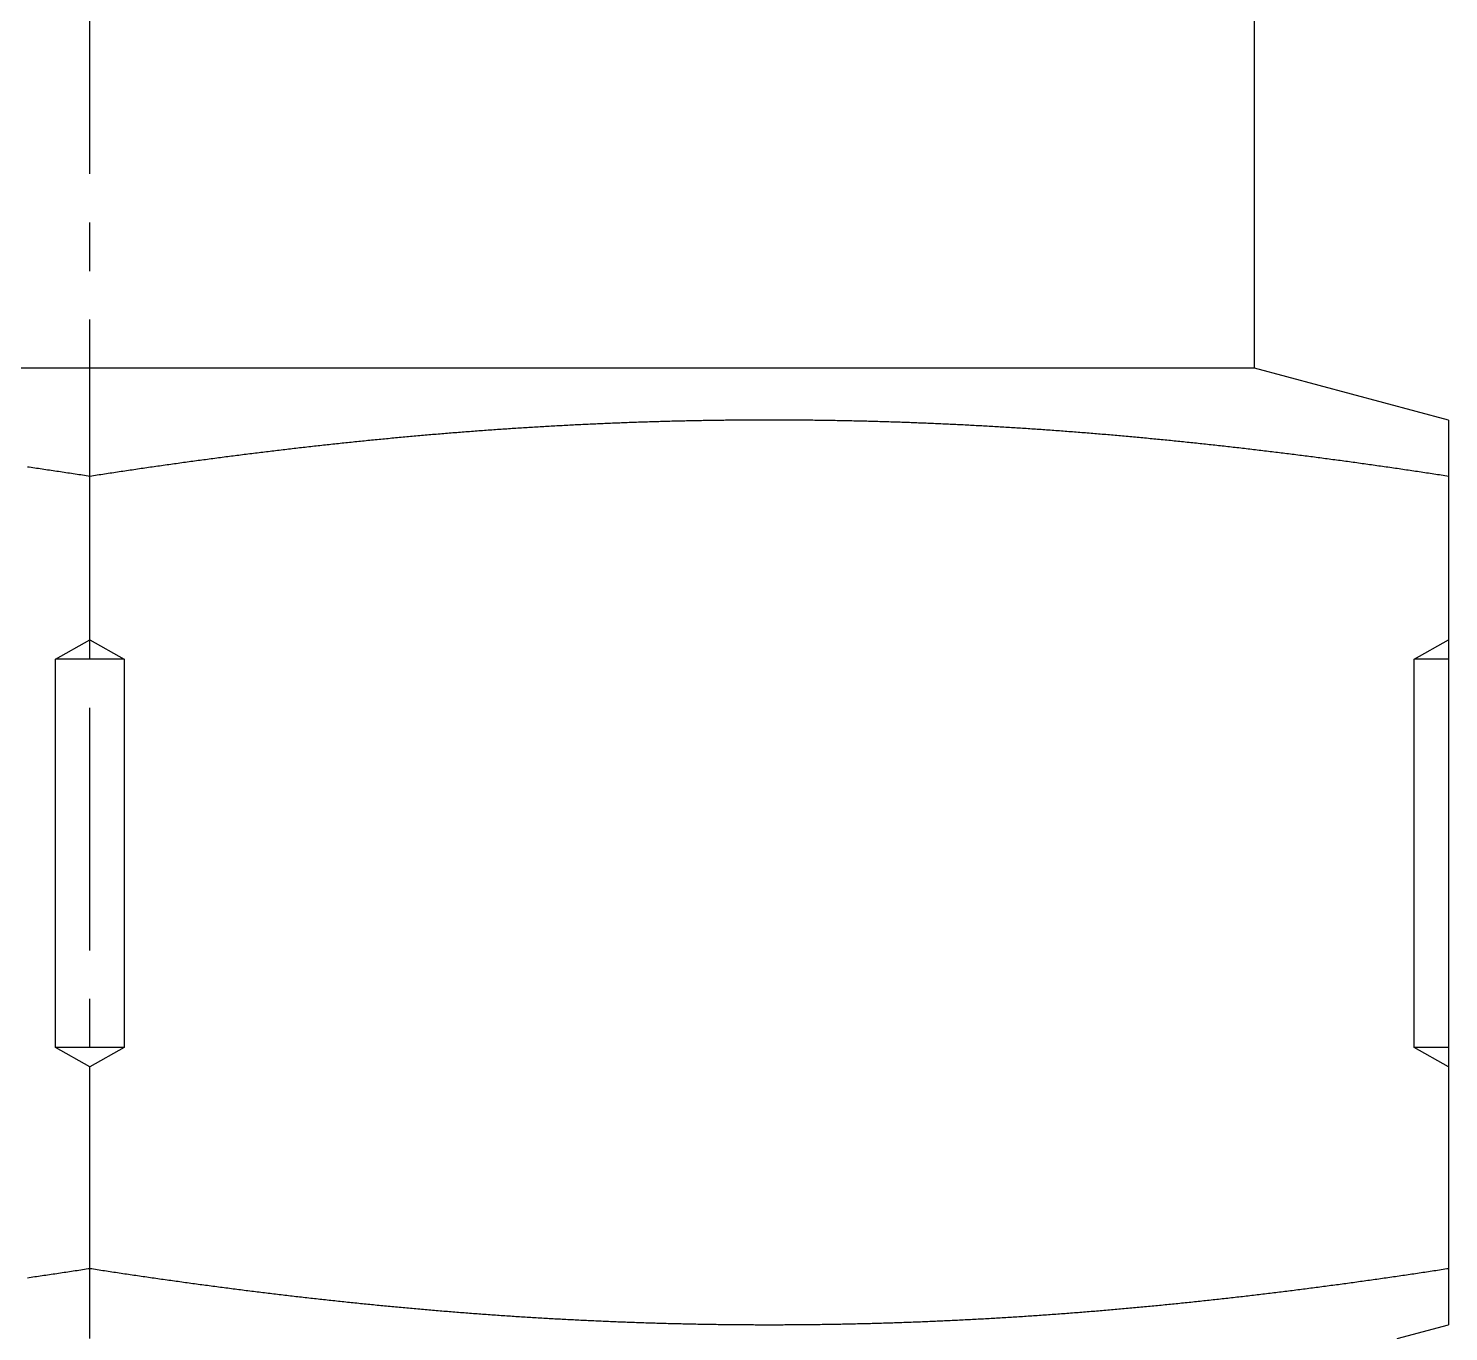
# Model space of a CAD drawing. Extents: x -10 to 100, y -19 to 72.
# Drawn here: x 91.44 to 98.76, y 9.6 to 16.32 of the extents above; entities that cross this region are included whole.
import ezdxf

# ---------------------------------------------------------------- set-up
doc = ezdxf.new("R2010")
doc.units = 0
doc.linetypes.add('CENTER', pattern=[2, 1.25, -0.25, 0.25, -0.25])
doc.layers.get('0').update_dxf_attribs({"linetype": 'CONTINUOUS'})
doc.layers.add('CENTER', color=1, linetype='CENTER')

msp = doc.modelspace()

# ---------------------------------------------------------------- linework, layer by layer
at = {"color": 7, "linetype": 'CONTINUOUS'}
for p, q in [((97.7577, 14.565), (97.7577, 21.565)), ((97.7577, 14.565), (85.7577, 14.565)), ((98.7577, 14.2971), (97.7577, 14.565)), ((98.7577, 14.2971), (98.7577, 9.6362)), ((91.7577, 13.165), (91.7577, 14.0069)), ((91.5812, 13.065), (91.7577, 13.165)), ((91.7577, 13.165), (91.9343, 13.065)), ((98.5812, 13.065), (98.7577, 13.165)), ((91.9343, 13.065), (91.5812, 13.065)), ((91.5812, 11.065), (91.5812, 13.065)), ((91.9343, 13.065), (91.9343, 11.065)), ((98.5812, 11.065), (98.5812, 13.065)), ((98.7577, 13.065), (98.5812, 13.065)), ((91.7577, 10.965), (91.5812, 11.065)), ((91.9343, 11.065), (91.5812, 11.065)), ((91.9343, 11.065), (91.7577, 10.965)), ((98.7577, 10.965), (98.5812, 11.065)), ((98.7577, 11.065), (98.5812, 11.065)), ((91.7577, 9.9264), (91.7577, 10.965)), ((98.4922, 9.565), (98.7577, 9.6362))]:
    msp.add_line(p, q, dxfattribs=at)
at = {"color": 7}
for points in [[(98.7577, 14.0069, 0), (98.7483, 14.0084, 0), (98.7388, 14.0099, 0), (98.7294, 14.0113, 0), (98.7199, 14.0128, 0), (98.7105, 14.0142, 0), (98.701, 14.0157, 0), (98.6916, 14.0171, 0), (98.6821, 14.0185, 0), (98.6726, 14.02, 0), (98.6632, 14.0214, 0), (98.6537, 14.0229, 0), (98.6443, 14.0243, 0), (98.6348, 14.0257, 0), (98.6253, 14.0271, 0), (98.6159, 14.0286, 0), (98.6064, 14.03, 0), (98.597, 14.0314, 0), (98.5875, 14.0328, 0), (98.578, 14.0342, 0), (98.5686, 14.0356, 0), (98.5591, 14.037, 0), (98.5497, 14.0384, 0), (98.5402, 14.0398, 0), (98.5307, 14.0412, 0), (98.5213, 14.0426, 0), (98.5118, 14.044, 0), (98.5023, 14.0453, 0), (98.4929, 14.0467, 0), (98.4834, 14.0481, 0), (98.4739, 14.0495, 0), (98.4645, 14.0508, 0), (98.455, 14.0522, 0), (98.4455, 14.0536, 0), (98.4361, 14.0549, 0), (98.4266, 14.0563, 0), (98.4171, 14.0576, 0), (98.4076, 14.059, 0), (98.3982, 14.0603, 0), (98.3887, 14.0617, 0), (98.3792, 14.063, 0), (98.3698, 14.0644, 0), (98.3603, 14.0657, 0), (98.3508, 14.067, 0), (98.3413, 14.0684, 0), (98.3319, 14.0697, 0), (98.3224, 14.071, 0), (98.3129, 14.0723, 0), (98.3034, 14.0737, 0), (98.294, 14.075, 0), (98.2845, 14.0763, 0), (98.275, 14.0776, 0), (98.2655, 14.0789, 0), (98.2561, 14.0802, 0), (98.2466, 14.0815, 0), (98.2371, 14.0828, 0), (98.2276, 14.0841, 0), (98.2182, 14.0854, 0), (98.2087, 14.0867, 0), (98.1992, 14.0879, 0), (98.1897, 14.0892, 0), (98.1802, 14.0905, 0), (98.1708, 14.0918, 0), (98.1613, 14.093, 0), (98.1518, 14.0943, 0), (98.1423, 14.0956, 0), (98.1328, 14.0968, 0), (98.1233, 14.0981, 0), (98.1139, 14.0993, 0), (98.1044, 14.1006, 0), (98.0949, 14.1018, 0), (98.0854, 14.1031, 0), (98.0759, 14.1043, 0), (98.0664, 14.1055, 0), (98.0569, 14.1068, 0), (98.0475, 14.108, 0), (98.038, 14.1092, 0), (98.0285, 14.1105, 0), (98.019, 14.1117, 0), (98.0095, 14.1129, 0), (98, 14.1141, 0), (97.9905, 14.1153, 0), (97.981, 14.1165, 0), (97.9715, 14.1177, 0), (97.9621, 14.1189, 0), (97.9526, 14.1201, 0), (97.9431, 14.1213, 0), (97.9336, 14.1225, 0), (97.9241, 14.1237, 0), (97.9146, 14.1248, 0), (97.9051, 14.126, 0), (97.8956, 14.1272, 0), (97.8861, 14.1284, 0), (97.8766, 14.1295, 0), (97.8671, 14.1307, 0), (97.8576, 14.1319, 0), (97.8481, 14.133, 0), (97.8386, 14.1342, 0), (97.8291, 14.1353, 0), (97.8196, 14.1365, 0), (97.8101, 14.1376, 0), (97.8006, 14.1387, 0), (97.7912, 14.1399, 0), (97.7817, 14.141, 0), (97.7722, 14.1421, 0), (97.7627, 14.1433, 0), (97.7532, 14.1444, 0), (97.7437, 14.1455, 0), (97.7342, 14.1466, 0), (97.7247, 14.1477, 0), (97.7151, 14.1488, 0), (97.7056, 14.1499, 0), (97.6961, 14.151, 0), (97.6866, 14.1521, 0), (97.6771, 14.1532, 0), (97.6676, 14.1543, 0), (97.6581, 14.1554, 0), (97.6486, 14.1565, 0), (97.6391, 14.1575, 0), (97.6296, 14.1586, 0), (97.6201, 14.1597, 0), (97.6106, 14.1608, 0), (97.6011, 14.1618, 0), (97.5916, 14.1629, 0), (97.5821, 14.1639, 0), (97.5726, 14.165, 0), (97.5631, 14.166, 0), (97.5536, 14.1671, 0), (97.544, 14.1681, 0), (97.5345, 14.1692, 0), (97.525, 14.1702, 0), (97.5155, 14.1712, 0), (97.506, 14.1722, 0), (97.4965, 14.1733, 0), (97.487, 14.1743, 0), (97.4775, 14.1753, 0), (97.468, 14.1763, 0), (97.4584, 14.1773, 0), (97.4489, 14.1783, 0), (97.4394, 14.1793, 0), (97.4299, 14.1803, 0), (97.4204, 14.1813, 0), (97.4109, 14.1823, 0), (97.4014, 14.1833, 0), (97.3918, 14.1843, 0), (97.3823, 14.1852, 0), (97.3728, 14.1862, 0), (97.3633, 14.1872, 0), (97.3538, 14.1881, 0), (97.3443, 14.1891, 0), (97.3347, 14.1901, 0), (97.3252, 14.191, 0), (97.3157, 14.192, 0), (97.3062, 14.1929, 0), (97.2967, 14.1938, 0), (97.2871, 14.1948, 0), (97.2776, 14.1957, 0), (97.2681, 14.1966, 0), (97.2586, 14.1976, 0), (97.2491, 14.1985, 0), (97.2395, 14.1994, 0), (97.23, 14.2003, 0), (97.2205, 14.2012, 0), (97.211, 14.2021, 0), (97.2014, 14.203, 0), (97.1919, 14.2039, 0), (97.1824, 14.2048, 0), (97.1729, 14.2057, 0), (97.1633, 14.2066, 0), (97.1538, 14.2075, 0), (97.1443, 14.2084, 0), (97.1348, 14.2092, 0), (97.1252, 14.2101, 0), (97.1157, 14.211, 0), (97.1062, 14.2118, 0), (97.0967, 14.2127, 0), (97.0871, 14.2135, 0), (97.0776, 14.2144, 0), (97.0681, 14.2152, 0), (97.0585, 14.2161, 0), (97.049, 14.2169, 0), (97.0395, 14.2178, 0), (97.03, 14.2186, 0), (97.0204, 14.2194, 0), (97.0109, 14.2202, 0), (97.0014, 14.221, 0), (96.9918, 14.2219, 0), (96.9823, 14.2227, 0), (96.9728, 14.2235, 0), (96.9632, 14.2243, 0), (96.9537, 14.2251, 0), (96.9442, 14.2259, 0), (96.9346, 14.2266, 0), (96.9251, 14.2274, 0), (96.9156, 14.2282, 0), (96.906, 14.229, 0), (96.8965, 14.2298, 0), (96.887, 14.2305, 0), (96.8774, 14.2313, 0), (96.8679, 14.232, 0), (96.8584, 14.2328, 0), (96.8488, 14.2335, 0), (96.8393, 14.2343, 0), (96.8297, 14.235, 0), (96.8202, 14.2358, 0), (96.8107, 14.2365, 0), (96.8011, 14.2372, 0), (96.7916, 14.238, 0), (96.7821, 14.2387, 0), (96.7725, 14.2394, 0), (96.763, 14.2401, 0), (96.7534, 14.2408, 0), (96.7439, 14.2415, 0), (96.7344, 14.2422, 0), (96.7248, 14.2429, 0), (96.7153, 14.2436, 0), (96.7057, 14.2443, 0), (96.6962, 14.245, 0), (96.6866, 14.2457, 0), (96.6771, 14.2463, 0), (96.6676, 14.247, 0), (96.658, 14.2477, 0), (96.6485, 14.2483, 0), (96.6389, 14.249, 0), (96.6294, 14.2496, 0), (96.6198, 14.2503, 0), (96.6103, 14.2509, 0), (96.6008, 14.2516, 0), (96.5912, 14.2522, 0), (96.5817, 14.2528, 0), (96.5721, 14.2535, 0), (96.5626, 14.2541, 0), (96.553, 14.2547, 0), (96.5435, 14.2553, 0), (96.5339, 14.2559, 0), (96.5244, 14.2565, 0), (96.5148, 14.2571, 0), (96.5053, 14.2577, 0), (96.4957, 14.2583, 0), (96.4862, 14.2589, 0), (96.4766, 14.2595, 0), (96.4671, 14.2601, 0), (96.4576, 14.2606, 0), (96.448, 14.2612, 0), (96.4385, 14.2618, 0), (96.4289, 14.2623, 0), (96.4194, 14.2629, 0), (96.4098, 14.2634, 0), (96.4003, 14.264, 0), (96.3907, 14.2645, 0), (96.3812, 14.2651, 0), (96.3716, 14.2656, 0), (96.362, 14.2661, 0), (96.3525, 14.2667, 0), (96.3429, 14.2672, 0), (96.3334, 14.2677, 0), (96.3238, 14.2682, 0), (96.3143, 14.2687, 0), (96.3047, 14.2692, 0), (96.2952, 14.2697, 0), (96.2856, 14.2702, 0), (96.2761, 14.2707, 0), (96.2665, 14.2712, 0), (96.257, 14.2717, 0), (96.2474, 14.2722, 0), (96.2379, 14.2726, 0), (96.2283, 14.2731, 0), (96.2188, 14.2736, 0), (96.2092, 14.274, 0), (96.1996, 14.2745, 0), (96.1901, 14.2749, 0), (96.1805, 14.2754, 0), (96.171, 14.2758, 0), (96.1614, 14.2763, 0), (96.1519, 14.2767, 0), (96.1423, 14.2771, 0), (96.1327, 14.2776, 0), (96.1232, 14.278, 0), (96.1136, 14.2784, 0), (96.1041, 14.2788, 0), (96.0945, 14.2792, 0), (96.085, 14.2796, 0), (96.0754, 14.28, 0), (96.0658, 14.2804, 0), (96.0563, 14.2808, 0), (96.0467, 14.2812, 0), (96.0372, 14.2816, 0), (96.0276, 14.2819, 0), (96.0181, 14.2823, 0), (96.0085, 14.2827, 0), (95.9989, 14.283, 0), (95.9894, 14.2834, 0), (95.9798, 14.2837, 0), (95.9703, 14.2841, 0), (95.9607, 14.2844, 0), (95.9511, 14.2848, 0), (95.9416, 14.2851, 0), (95.932, 14.2854, 0), (95.9225, 14.2858, 0), (95.9129, 14.2861, 0), (95.9033, 14.2864, 0), (95.8938, 14.2867, 0), (95.8842, 14.287, 0), (95.8747, 14.2873, 0), (95.8651, 14.2876, 0), (95.8555, 14.2879, 0), (95.846, 14.2882, 0), (95.8364, 14.2885, 0), (95.8268, 14.2888, 0), (95.8173, 14.289, 0), (95.8077, 14.2893, 0), (95.7982, 14.2896, 0), (95.7886, 14.2898, 0), (95.779, 14.2901, 0), (95.7695, 14.2904, 0), (95.7599, 14.2906, 0), (95.7503, 14.2909, 0), (95.7408, 14.2911, 0), (95.7312, 14.2913, 0), (95.7217, 14.2916, 0), (95.7121, 14.2918, 0), (95.7025, 14.292, 0), (95.693, 14.2922, 0), (95.6834, 14.2924, 0), (95.6738, 14.2926, 0), (95.6643, 14.2928, 0), (95.6547, 14.293, 0), (95.6451, 14.2932, 0), (95.6356, 14.2934, 0), (95.626, 14.2936, 0), (95.6164, 14.2938, 0), (95.6069, 14.2939, 0), (95.5973, 14.2941, 0), (95.5878, 14.2943, 0), (95.5782, 14.2944, 0), (95.5686, 14.2946, 0), (95.5591, 14.2947, 0), (95.5495, 14.2949, 0), (95.5399, 14.295, 0), (95.5304, 14.2952, 0), (95.5208, 14.2953, 0), (95.5112, 14.2954, 0), (95.5017, 14.2956, 0), (95.4921, 14.2957, 0), (95.4825, 14.2958, 0), (95.473, 14.2959, 0), (95.4634, 14.296, 0), (95.4538, 14.2961, 0), (95.4443, 14.2962, 0), (95.4347, 14.2963, 0), (95.4251, 14.2964, 0), (95.4156, 14.2964, 0), (95.406, 14.2965, 0), (95.3964, 14.2966, 0), (95.3869, 14.2967, 0), (95.3773, 14.2967, 0), (95.3677, 14.2968, 0), (95.3582, 14.2968, 0), (95.3486, 14.2969, 0), (95.3391, 14.2969, 0), (95.3295, 14.297, 0), (95.3199, 14.297, 0), (95.3104, 14.297, 0), (95.3008, 14.297, 0), (95.2912, 14.2971, 0), (95.2817, 14.2971, 0), (95.2721, 14.2971, 0), (95.2625, 14.2971, 0), (95.253, 14.2971, 0), (95.2434, 14.2971, 0), (95.2338, 14.2971, 0), (95.2243, 14.2971, 0), (95.2147, 14.297, 0), (95.2051, 14.297, 0), (95.1956, 14.297, 0), (95.186, 14.297, 0), (95.1764, 14.2969, 0), (95.1669, 14.2969, 0), (95.1573, 14.2968, 0), (95.1477, 14.2968, 0), (95.1382, 14.2967, 0), (95.1286, 14.2967, 0), (95.119, 14.2966, 0), (95.1095, 14.2965, 0), (95.0999, 14.2964, 0), (95.0903, 14.2964, 0), (95.0808, 14.2963, 0), (95.0712, 14.2962, 0), (95.0616, 14.2961, 0), (95.0521, 14.296, 0), (95.0425, 14.2959, 0), (95.0329, 14.2958, 0), (95.0234, 14.2957, 0), (95.0138, 14.2955, 0), (95.0042, 14.2954, 0), (94.9947, 14.2953, 0), (94.9851, 14.2952, 0), (94.9755, 14.295, 0), (94.966, 14.2949, 0), (94.9564, 14.2947, 0), (94.9469, 14.2946, 0), (94.9373, 14.2944, 0), (94.9277, 14.2943, 0), (94.9182, 14.2941, 0), (94.9086, 14.2939, 0), (94.899, 14.2938, 0), (94.8895, 14.2936, 0), (94.8799, 14.2934, 0), (94.8703, 14.2932, 0), (94.8608, 14.293, 0), (94.8512, 14.2928, 0), (94.8416, 14.2926, 0), (94.8321, 14.2924, 0), (94.8225, 14.2922, 0), (94.813, 14.292, 0), (94.8034, 14.2918, 0), (94.7938, 14.2915, 0), (94.7843, 14.2913, 0), (94.7747, 14.2911, 0), (94.7651, 14.2908, 0), (94.7556, 14.2906, 0), (94.746, 14.2903, 0), (94.7364, 14.2901, 0), (94.7269, 14.2898, 0), (94.7173, 14.2896, 0), (94.7078, 14.2893, 0), (94.6982, 14.289, 0), (94.6886, 14.2888, 0), (94.6791, 14.2885, 0), (94.6695, 14.2882, 0), (94.66, 14.2879, 0), (94.6504, 14.2876, 0), (94.6408, 14.2873, 0), (94.6313, 14.287, 0), (94.6217, 14.2867, 0), (94.6121, 14.2864, 0), (94.6026, 14.2861, 0), (94.593, 14.2858, 0), (94.5835, 14.2854, 0), (94.5739, 14.2851, 0), (94.5643, 14.2848, 0), (94.5548, 14.2844, 0), (94.5452, 14.2841, 0), (94.5357, 14.2837, 0), (94.5261, 14.2834, 0), (94.5165, 14.283, 0), (94.507, 14.2827, 0), (94.4974, 14.2823, 0), (94.4879, 14.2819, 0), (94.4783, 14.2816, 0), (94.4687, 14.2812, 0), (94.4592, 14.2808, 0), (94.4496, 14.2804, 0), (94.4401, 14.28, 0), (94.4305, 14.2796, 0), (94.421, 14.2792, 0), (94.4114, 14.2788, 0), (94.4018, 14.2784, 0), (94.3923, 14.278, 0), (94.3827, 14.2776, 0), (94.3732, 14.2771, 0), (94.3636, 14.2767, 0), (94.3541, 14.2763, 0), (94.3445, 14.2758, 0), (94.3349, 14.2754, 0), (94.3254, 14.2749, 0), (94.3158, 14.2745, 0), (94.3063, 14.274, 0), (94.2967, 14.2736, 0), (94.2872, 14.2731, 0), (94.2776, 14.2726, 0), (94.2681, 14.2722, 0), (94.2585, 14.2717, 0), (94.249, 14.2712, 0), (94.2394, 14.2707, 0), (94.2298, 14.2702, 0), (94.2203, 14.2697, 0), (94.2107, 14.2692, 0), (94.2012, 14.2687, 0), (94.1916, 14.2682, 0), (94.1821, 14.2677, 0), (94.1725, 14.2672, 0), (94.163, 14.2667, 0), (94.1534, 14.2661, 0), (94.1439, 14.2656, 0), (94.1343, 14.2651, 0), (94.1248, 14.2645, 0), (94.1152, 14.264, 0), (94.1057, 14.2634, 0), (94.0961, 14.2629, 0), (94.0866, 14.2623, 0), (94.077, 14.2618, 0), (94.0675, 14.2612, 0), (94.0579, 14.2606, 0), (94.0484, 14.2601, 0), (94.0388, 14.2595, 0), (94.0293, 14.2589, 0), (94.0197, 14.2583, 0), (94.0102, 14.2577, 0), (94.0006, 14.2571, 0), (93.9911, 14.2565, 0), (93.9815, 14.2559, 0), (93.972, 14.2553, 0), (93.9624, 14.2547, 0), (93.9529, 14.2541, 0), (93.9434, 14.2535, 0), (93.9338, 14.2528, 0), (93.9243, 14.2522, 0), (93.9147, 14.2516, 0), (93.9052, 14.2509, 0), (93.8956, 14.2503, 0), (93.8861, 14.2496, 0), (93.8765, 14.249, 0), (93.867, 14.2483, 0), (93.8575, 14.2477, 0), (93.8479, 14.247, 0), (93.8384, 14.2463, 0), (93.8288, 14.2457, 0), (93.8193, 14.245, 0), (93.8097, 14.2443, 0), (93.8002, 14.2436, 0), (93.7907, 14.2429, 0), (93.7811, 14.2422, 0), (93.7716, 14.2415, 0), (93.762, 14.2408, 0), (93.7525, 14.2401, 0), (93.743, 14.2394, 0), (93.7334, 14.2387, 0), (93.7239, 14.238, 0), (93.7143, 14.2372, 0), (93.7048, 14.2365, 0), (93.6953, 14.2358, 0), (93.6857, 14.235, 0), (93.6762, 14.2343, 0), (93.6667, 14.2336, 0), (93.6571, 14.2328, 0), (93.6476, 14.232, 0), (93.638, 14.2313, 0), (93.6285, 14.2305, 0), (93.619, 14.2298, 0), (93.6094, 14.229, 0), (93.5999, 14.2282, 0), (93.5904, 14.2274, 0), (93.5808, 14.2267, 0), (93.5713, 14.2259, 0), (93.5618, 14.2251, 0), (93.5522, 14.2243, 0), (93.5427, 14.2235, 0), (93.5332, 14.2227, 0), (93.5236, 14.2219, 0), (93.5141, 14.221, 0), (93.5046, 14.2202, 0), (93.4951, 14.2194, 0), (93.4855, 14.2186, 0), (93.476, 14.2178, 0), (93.4665, 14.2169, 0), (93.4569, 14.2161, 0), (93.4474, 14.2152, 0), (93.4379, 14.2144, 0), (93.4283, 14.2135, 0), (93.4188, 14.2127, 0), (93.4093, 14.2118, 0), (93.3998, 14.211, 0), (93.3902, 14.2101, 0), (93.3807, 14.2092, 0), (93.3712, 14.2084, 0), (93.3617, 14.2075, 0), (93.3521, 14.2066, 0), (93.3426, 14.2057, 0), (93.3331, 14.2048, 0), (93.3236, 14.2039, 0), (93.314, 14.203, 0), (93.3045, 14.2021, 0), (93.295, 14.2012, 0), (93.2855, 14.2003, 0), (93.2759, 14.1994, 0), (93.2664, 14.1985, 0), (93.2569, 14.1976, 0), (93.2474, 14.1966, 0), (93.2379, 14.1957, 0), (93.2283, 14.1948, 0), (93.2188, 14.1938, 0), (93.2093, 14.1929, 0), (93.1998, 14.192, 0), (93.1903, 14.191, 0), (93.1807, 14.1901, 0), (93.1712, 14.1891, 0), (93.1617, 14.1881, 0), (93.1522, 14.1872, 0), (93.1427, 14.1862, 0), (93.1332, 14.1852, 0), (93.1236, 14.1843, 0), (93.1141, 14.1833, 0), (93.1046, 14.1823, 0), (93.0951, 14.1813, 0), (93.0856, 14.1803, 0), (93.0761, 14.1793, 0), (93.0665, 14.1783, 0), (93.057, 14.1773, 0), (93.0475, 14.1763, 0), (93.038, 14.1753, 0), (93.0285, 14.1743, 0), (93.019, 14.1733, 0), (93.0095, 14.1722, 0), (93, 14.1712, 0), (92.9905, 14.1702, 0), (92.9809, 14.1692, 0), (92.9714, 14.1681, 0), (92.9619, 14.1671, 0), (92.9524, 14.166, 0), (92.9429, 14.165, 0), (92.9334, 14.1639, 0), (92.9239, 14.1629, 0), (92.9144, 14.1618, 0), (92.9049, 14.1608, 0), (92.8954, 14.1597, 0), (92.8859, 14.1586, 0), (92.8764, 14.1575, 0), (92.8669, 14.1565, 0), (92.8573, 14.1554, 0), (92.8478, 14.1543, 0), (92.8383, 14.1532, 0), (92.8288, 14.1521, 0), (92.8193, 14.151, 0), (92.8098, 14.1499, 0), (92.8003, 14.1488, 0), (92.7908, 14.1477, 0), (92.7813, 14.1466, 0), (92.7718, 14.1455, 0), (92.7623, 14.1444, 0), (92.7528, 14.1433, 0), (92.7433, 14.1421, 0), (92.7338, 14.141, 0), (92.7243, 14.1399, 0), (92.7148, 14.1387, 0), (92.7053, 14.1376, 0), (92.6958, 14.1365, 0), (92.6863, 14.1353, 0), (92.6768, 14.1342, 0), (92.6673, 14.133, 0), (92.6578, 14.1319, 0), (92.6483, 14.1307, 0), (92.6389, 14.1295, 0), (92.6294, 14.1284, 0), (92.6199, 14.1272, 0), (92.6104, 14.126, 0), (92.6009, 14.1248, 0), (92.5914, 14.1237, 0), (92.5819, 14.1225, 0), (92.5724, 14.1213, 0), (92.5629, 14.1201, 0), (92.5534, 14.1189, 0), (92.5439, 14.1177, 0), (92.5344, 14.1165, 0), (92.5249, 14.1153, 0), (92.5155, 14.1141, 0), (92.506, 14.1129, 0), (92.4965, 14.1117, 0), (92.487, 14.1105, 0), (92.4775, 14.1092, 0), (92.468, 14.108, 0), (92.4585, 14.1068, 0), (92.449, 14.1055, 0), (92.4396, 14.1043, 0), (92.4301, 14.1031, 0), (92.4206, 14.1018, 0), (92.4111, 14.1006, 0), (92.4016, 14.0993, 0), (92.3921, 14.0981, 0), (92.3827, 14.0968, 0), (92.3732, 14.0956, 0), (92.3637, 14.0943, 0), (92.3542, 14.093, 0), (92.3447, 14.0918, 0), (92.3352, 14.0905, 0), (92.3258, 14.0892, 0), (92.3163, 14.0879, 0), (92.3068, 14.0867, 0), (92.2973, 14.0854, 0), (92.2878, 14.0841, 0), (92.2784, 14.0828, 0), (92.2689, 14.0815, 0), (92.2594, 14.0802, 0), (92.2499, 14.0789, 0), (92.2405, 14.0776, 0), (92.231, 14.0763, 0), (92.2215, 14.075, 0), (92.212, 14.0737, 0), (92.2026, 14.0723, 0), (92.1931, 14.071, 0), (92.1836, 14.0697, 0), (92.1741, 14.0684, 0), (92.1647, 14.067, 0), (92.1552, 14.0657, 0), (92.1457, 14.0644, 0), (92.1362, 14.063, 0), (92.1268, 14.0617, 0), (92.1173, 14.0603, 0), (92.1078, 14.059, 0), (92.0984, 14.0576, 0), (92.0889, 14.0563, 0), (92.0794, 14.0549, 0), (92.07, 14.0536, 0), (92.0605, 14.0522, 0), (92.051, 14.0508, 0), (92.0415, 14.0495, 0), (92.0321, 14.0481, 0), (92.0226, 14.0467, 0), (92.0131, 14.0453, 0), (92.0037, 14.044, 0), (91.9942, 14.0426, 0), (91.9848, 14.0412, 0), (91.9753, 14.0398, 0), (91.9658, 14.0384, 0), (91.9564, 14.037, 0), (91.9469, 14.0356, 0), (91.9374, 14.0342, 0), (91.928, 14.0328, 0), (91.9185, 14.0314, 0), (91.909, 14.03, 0), (91.8996, 14.0286, 0), (91.8901, 14.0271, 0), (91.8807, 14.0257, 0), (91.8712, 14.0243, 0), (91.8618, 14.0229, 0), (91.8523, 14.0214, 0), (91.8428, 14.02, 0), (91.8334, 14.0186, 0), (91.8239, 14.0171, 0), (91.8145, 14.0157, 0), (91.805, 14.0142, 0), (91.7956, 14.0128, 0), (91.7861, 14.0113, 0), (91.7766, 14.0099, 0), (91.7672, 14.0084, 0), (91.7577, 14.0069, 0)], [(91.7577, 14.0069, 0), (91.7483, 14.0084, 0), (91.7388, 14.0099, 0), (91.7294, 14.0113, 0), (91.7199, 14.0128, 0), (91.7105, 14.0142, 0), (91.701, 14.0157, 0), (91.6916, 14.0171, 0), (91.6821, 14.0185, 0), (91.6726, 14.02, 0), (91.6632, 14.0214, 0), (91.6537, 14.0229, 0), (91.6443, 14.0243, 0), (91.6348, 14.0257, 0), (91.6253, 14.0271, 0), (91.6159, 14.0286, 0), (91.6064, 14.03, 0), (91.597, 14.0314, 0), (91.5875, 14.0328, 0), (91.578, 14.0342, 0), (91.5686, 14.0356, 0), (91.5591, 14.037, 0), (91.5497, 14.0384, 0), (91.5402, 14.0398, 0), (91.5307, 14.0412, 0), (91.5213, 14.0426, 0), (91.5118, 14.044, 0), (91.5023, 14.0453, 0), (91.4929, 14.0467, 0), (91.4834, 14.0481, 0), (91.4739, 14.0495, 0), (91.4645, 14.0508, 0), (91.455, 14.0522, 0), (91.4455, 14.0536, 0), (91.4361, 14.0549, 0)], [(91.4361, 9.8783, 0), (91.4455, 9.8797, 0), (91.455, 9.8811, 0), (91.4645, 9.8825, 0), (91.4739, 9.8838, 0), (91.4834, 9.8852, 0), (91.4929, 9.8866, 0), (91.5023, 9.8879, 0), (91.5118, 9.8893, 0), (91.5213, 9.8907, 0), (91.5307, 9.8921, 0), (91.5402, 9.8935, 0), (91.5497, 9.8949, 0), (91.5591, 9.8963, 0), (91.5686, 9.8977, 0), (91.578, 9.8991, 0), (91.5875, 9.9005, 0), (91.597, 9.9019, 0), (91.6064, 9.9033, 0), (91.6159, 9.9047, 0), (91.6253, 9.9062, 0), (91.6348, 9.9076, 0), (91.6443, 9.909, 0), (91.6537, 9.9104, 0), (91.6632, 9.9119, 0), (91.6726, 9.9133, 0), (91.6821, 9.9147, 0), (91.6916, 9.9162, 0), (91.701, 9.9176, 0), (91.7105, 9.9191, 0), (91.7199, 9.9205, 0), (91.7294, 9.922, 0), (91.7388, 9.9234, 0), (91.7483, 9.9249, 0), (91.7577, 9.9264, 0)], [(91.7577, 9.9264, 0), (91.7672, 9.9249, 0), (91.7766, 9.9234, 0), (91.7861, 9.922, 0), (91.7956, 9.9205, 0), (91.805, 9.9191, 0), (91.8145, 9.9176, 0), (91.8239, 9.9162, 0), (91.8334, 9.9147, 0), (91.8428, 9.9133, 0), (91.8523, 9.9119, 0), (91.8618, 9.9104, 0), (91.8712, 9.909, 0), (91.8807, 9.9076, 0), (91.8901, 9.9062, 0), (91.8996, 9.9047, 0), (91.9091, 9.9033, 0), (91.9185, 9.9019, 0), (91.928, 9.9005, 0), (91.9374, 9.8991, 0), (91.9469, 9.8977, 0), (91.9564, 9.8963, 0), (91.9658, 9.8949, 0), (91.9753, 9.8935, 0), (91.9848, 9.8921, 0), (91.9942, 9.8907, 0), (92.0037, 9.8893, 0), (92.0131, 9.8879, 0), (92.0226, 9.8866, 0), (92.0321, 9.8852, 0), (92.0415, 9.8838, 0), (92.051, 9.8825, 0), (92.0605, 9.8811, 0), (92.07, 9.8797, 0), (92.0794, 9.8783, 0), (92.0889, 9.877, 0), (92.0984, 9.8756, 0), (92.1078, 9.8743, 0), (92.1173, 9.8729, 0), (92.1268, 9.8716, 0), (92.1362, 9.8703, 0), (92.1457, 9.8689, 0), (92.1552, 9.8676, 0), (92.1647, 9.8663, 0), (92.1741, 9.8649, 0), (92.1836, 9.8636, 0), (92.1931, 9.8623, 0), (92.2026, 9.8609, 0), (92.212, 9.8596, 0), (92.2215, 9.8583, 0), (92.231, 9.857, 0), (92.2405, 9.8557, 0), (92.2499, 9.8544, 0), (92.2594, 9.8531, 0), (92.2689, 9.8518, 0), (92.2784, 9.8505, 0), (92.2878, 9.8492, 0), (92.2973, 9.8479, 0), (92.3068, 9.8466, 0), (92.3163, 9.8453, 0), (92.3258, 9.8441, 0), (92.3352, 9.8428, 0), (92.3447, 9.8415, 0), (92.3542, 9.8402, 0), (92.3637, 9.839, 0), (92.3732, 9.8377, 0), (92.3827, 9.8365, 0), (92.3921, 9.8352, 0), (92.4016, 9.834, 0), (92.4111, 9.8327, 0), (92.4206, 9.8315, 0), (92.4301, 9.8302, 0), (92.4396, 9.829, 0), (92.449, 9.8277, 0), (92.4585, 9.8265, 0), (92.468, 9.8253, 0), (92.4775, 9.8241, 0), (92.487, 9.8228, 0), (92.4965, 9.8216, 0), (92.506, 9.8204, 0), (92.5155, 9.8192, 0), (92.5249, 9.818, 0), (92.5344, 9.8168, 0), (92.5439, 9.8156, 0), (92.5534, 9.8144, 0), (92.5629, 9.8132, 0), (92.5724, 9.812, 0), (92.5819, 9.8108, 0), (92.5914, 9.8096, 0), (92.6009, 9.8084, 0), (92.6104, 9.8073, 0), (92.6199, 9.8061, 0), (92.6294, 9.8049, 0), (92.6389, 9.8038, 0), (92.6483, 9.8026, 0), (92.6578, 9.8014, 0), (92.6673, 9.8003, 0), (92.6768, 9.7991, 0), (92.6863, 9.798, 0), (92.6958, 9.7968, 0), (92.7053, 9.7957, 0), (92.7148, 9.7945, 0), (92.7243, 9.7934, 0), (92.7338, 9.7923, 0), (92.7433, 9.7912, 0), (92.7528, 9.79, 0), (92.7623, 9.7889, 0), (92.7718, 9.7878, 0), (92.7813, 9.7867, 0), (92.7908, 9.7856, 0), (92.8003, 9.7845, 0), (92.8098, 9.7834, 0), (92.8193, 9.7823, 0), (92.8288, 9.7812, 0), (92.8383, 9.7801, 0), (92.8478, 9.779, 0), (92.8573, 9.7779, 0), (92.8669, 9.7768, 0), (92.8764, 9.7757, 0), (92.8859, 9.7747, 0), (92.8954, 9.7736, 0), (92.9049, 9.7725, 0), (92.9144, 9.7715, 0), (92.9239, 9.7704, 0), (92.9334, 9.7693, 0), (92.9429, 9.7683, 0), (92.9524, 9.7673, 0), (92.9619, 9.7662, 0), (92.9714, 9.7652, 0), (92.9809, 9.7641, 0), (92.9905, 9.7631, 0), (93, 9.7621, 0), (93.0095, 9.761, 0), (93.019, 9.76, 0), (93.0285, 9.759, 0), (93.038, 9.758, 0), (93.0475, 9.757, 0), (93.057, 9.756, 0), (93.0665, 9.755, 0), (93.0761, 9.754, 0), (93.0856, 9.753, 0), (93.0951, 9.752, 0), (93.1046, 9.751, 0), (93.1141, 9.75, 0), (93.1236, 9.749, 0), (93.1332, 9.7481, 0), (93.1427, 9.7471, 0), (93.1522, 9.7461, 0), (93.1617, 9.7452, 0), (93.1712, 9.7442, 0), (93.1807, 9.7432, 0), (93.1903, 9.7423, 0), (93.1998, 9.7413, 0), (93.2093, 9.7404, 0), (93.2188, 9.7394, 0), (93.2283, 9.7385, 0), (93.2379, 9.7376, 0), (93.2474, 9.7366, 0), (93.2569, 9.7357, 0), (93.2664, 9.7348, 0), (93.2759, 9.7339, 0), (93.2855, 9.733, 0), (93.295, 9.7321, 0), (93.3045, 9.7311, 0), (93.314, 9.7302, 0), (93.3236, 9.7294, 0), (93.3331, 9.7285, 0), (93.3426, 9.7276, 0), (93.3521, 9.7267, 0), (93.3617, 9.7258, 0), (93.3712, 9.7249, 0), (93.3807, 9.7241, 0), (93.3902, 9.7232, 0), (93.3998, 9.7223, 0), (93.4093, 9.7215, 0), (93.4188, 9.7206, 0), (93.4283, 9.7197, 0), (93.4379, 9.7189, 0), (93.4474, 9.718, 0), (93.4569, 9.7172, 0), (93.4665, 9.7164, 0), (93.476, 9.7155, 0), (93.4855, 9.7147, 0), (93.495, 9.7139, 0), (93.5046, 9.7131, 0), (93.5141, 9.7122, 0), (93.5236, 9.7114, 0), (93.5332, 9.7106, 0), (93.5427, 9.7098, 0), (93.5522, 9.709, 0), (93.5618, 9.7082, 0), (93.5713, 9.7074, 0), (93.5808, 9.7066, 0), (93.5904, 9.7059, 0), (93.5999, 9.7051, 0), (93.6094, 9.7043, 0), (93.619, 9.7035, 0), (93.6285, 9.7028, 0), (93.638, 9.702, 0), (93.6476, 9.7012, 0), (93.6571, 9.7005, 0), (93.6667, 9.6997, 0), (93.6762, 9.699, 0), (93.6857, 9.6982, 0), (93.6953, 9.6975, 0), (93.7048, 9.6968, 0), (93.7143, 9.696, 0), (93.7239, 9.6953, 0), (93.7334, 9.6946, 0), (93.743, 9.6939, 0), (93.7525, 9.6932, 0), (93.762, 9.6925, 0), (93.7716, 9.6918, 0), (93.7811, 9.6911, 0), (93.7907, 9.6904, 0), (93.8002, 9.6897, 0), (93.8097, 9.689, 0), (93.8193, 9.6883, 0), (93.8288, 9.6876, 0), (93.8384, 9.687, 0), (93.8479, 9.6863, 0), (93.8575, 9.6856, 0), (93.867, 9.685, 0), (93.8765, 9.6843, 0), (93.8861, 9.6837, 0), (93.8956, 9.683, 0), (93.9052, 9.6824, 0), (93.9147, 9.6817, 0), (93.9243, 9.6811, 0), (93.9338, 9.6805, 0), (93.9434, 9.6798, 0), (93.9529, 9.6792, 0), (93.9624, 9.6786, 0), (93.972, 9.678, 0), (93.9815, 9.6774, 0), (93.9911, 9.6768, 0), (94.0006, 9.6762, 0), (94.0102, 9.6756, 0), (94.0197, 9.675, 0), (94.0293, 9.6744, 0), (94.0388, 9.6738, 0), (94.0484, 9.6732, 0), (94.0579, 9.6727, 0), (94.0675, 9.6721, 0), (94.077, 9.6715, 0), (94.0866, 9.671, 0), (94.0961, 9.6704, 0), (94.1057, 9.6699, 0), (94.1152, 9.6693, 0), (94.1248, 9.6687, 0), (94.1343, 9.6682, 0), (94.1439, 9.6677, 0), (94.1534, 9.6671, 0), (94.163, 9.6666, 0), (94.1725, 9.6661, 0), (94.1821, 9.6656, 0), (94.1916, 9.6651, 0), (94.2012, 9.6646, 0), (94.2107, 9.6641, 0), (94.2203, 9.6636, 0), (94.2298, 9.6631, 0), (94.2394, 9.6626, 0), (94.249, 9.6621, 0), (94.2585, 9.6616, 0), (94.2681, 9.6611, 0), (94.2776, 9.6607, 0), (94.2872, 9.6602, 0), (94.2967, 9.6597, 0), (94.3063, 9.6593, 0), (94.3158, 9.6588, 0), (94.3254, 9.6584, 0), (94.3349, 9.6579, 0), (94.3445, 9.6575, 0), (94.3541, 9.657, 0), (94.3636, 9.6566, 0), (94.3732, 9.6562, 0), (94.3827, 9.6557, 0), (94.3923, 9.6553, 0), (94.4018, 9.6549, 0), (94.4114, 9.6545, 0), (94.421, 9.6541, 0), (94.4305, 9.6537, 0), (94.4401, 9.6533, 0), (94.4496, 9.6529, 0), (94.4592, 9.6525, 0), (94.4687, 9.6521, 0), (94.4783, 9.6517, 0), (94.4879, 9.6514, 0), (94.4974, 9.651, 0), (94.507, 9.6506, 0), (94.5165, 9.6503, 0), (94.5261, 9.6499, 0), (94.5357, 9.6495, 0), (94.5452, 9.6492, 0), (94.5548, 9.6488, 0), (94.5643, 9.6485, 0), (94.5739, 9.6482, 0), (94.5835, 9.6479, 0), (94.593, 9.6475, 0), (94.6026, 9.6472, 0), (94.6121, 9.6469, 0), (94.6217, 9.6466, 0), (94.6313, 9.6463, 0), (94.6408, 9.646, 0), (94.6504, 9.6457, 0), (94.6599, 9.6454, 0), (94.6695, 9.6451, 0), (94.6791, 9.6448, 0), (94.6886, 9.6445, 0), (94.6982, 9.6442, 0), (94.7078, 9.644, 0), (94.7173, 9.6437, 0), (94.7269, 9.6434, 0), (94.7364, 9.6432, 0), (94.746, 9.6429, 0), (94.7556, 9.6427, 0), (94.7651, 9.6424, 0), (94.7747, 9.6422, 0), (94.7843, 9.642, 0), (94.7938, 9.6417, 0), (94.8034, 9.6415, 0), (94.813, 9.6413, 0), (94.8225, 9.6411, 0), (94.8321, 9.6409, 0), (94.8416, 9.6407, 0), (94.8512, 9.6405, 0), (94.8608, 9.6403, 0), (94.8703, 9.6401, 0), (94.8799, 9.6399, 0), (94.8895, 9.6397, 0), (94.899, 9.6395, 0), (94.9086, 9.6393, 0), (94.9182, 9.6392, 0), (94.9277, 9.639, 0), (94.9373, 9.6388, 0), (94.9469, 9.6387, 0), (94.9564, 9.6385, 0), (94.966, 9.6384, 0), (94.9755, 9.6382, 0), (94.9851, 9.6381, 0), (94.9947, 9.638, 0), (95.0042, 9.6379, 0), (95.0138, 9.6377, 0), (95.0234, 9.6376, 0), (95.0329, 9.6375, 0), (95.0425, 9.6374, 0), (95.0521, 9.6373, 0), (95.0616, 9.6372, 0), (95.0712, 9.6371, 0), (95.0808, 9.637, 0), (95.0903, 9.6369, 0), (95.0999, 9.6368, 0), (95.1095, 9.6368, 0), (95.119, 9.6367, 0), (95.1286, 9.6366, 0), (95.1382, 9.6366, 0), (95.1477, 9.6365, 0), (95.1573, 9.6365, 0), (95.1669, 9.6364, 0), (95.1764, 9.6364, 0), (95.186, 9.6363, 0), (95.1956, 9.6363, 0), (95.2051, 9.6363, 0), (95.2147, 9.6363, 0), (95.2243, 9.6362, 0), (95.2338, 9.6362, 0), (95.2434, 9.6362, 0), (95.253, 9.6362, 0), (95.2625, 9.6362, 0), (95.2721, 9.6362, 0), (95.2817, 9.6362, 0), (95.2912, 9.6362, 0), (95.3008, 9.6363, 0), (95.3104, 9.6363, 0), (95.3199, 9.6363, 0), (95.3295, 9.6363, 0), (95.339, 9.6364, 0), (95.3486, 9.6364, 0), (95.3582, 9.6365, 0), (95.3677, 9.6365, 0), (95.3773, 9.6366, 0), (95.3869, 9.6366, 0), (95.3964, 9.6367, 0), (95.406, 9.6368, 0), (95.4156, 9.6369, 0), (95.4251, 9.6369, 0), (95.4347, 9.637, 0), (95.4443, 9.6371, 0), (95.4538, 9.6372, 0), (95.4634, 9.6373, 0), (95.473, 9.6374, 0), (95.4825, 9.6375, 0), (95.4921, 9.6376, 0), (95.5017, 9.6378, 0), (95.5112, 9.6379, 0), (95.5208, 9.638, 0), (95.5304, 9.6381, 0), (95.5399, 9.6383, 0), (95.5495, 9.6384, 0), (95.5591, 9.6386, 0), (95.5686, 9.6387, 0), (95.5782, 9.6389, 0), (95.5878, 9.639, 0), (95.5973, 9.6392, 0), (95.6069, 9.6394, 0), (95.6164, 9.6395, 0), (95.626, 9.6397, 0), (95.6356, 9.6399, 0), (95.6451, 9.6401, 0), (95.6547, 9.6403, 0), (95.6643, 9.6405, 0), (95.6738, 9.6407, 0), (95.6834, 9.6409, 0), (95.693, 9.6411, 0), (95.7025, 9.6413, 0), (95.7121, 9.6415, 0), (95.7216, 9.6418, 0), (95.7312, 9.642, 0), (95.7408, 9.6422, 0), (95.7503, 9.6425, 0), (95.7599, 9.6427, 0), (95.7695, 9.643, 0), (95.779, 9.6432, 0), (95.7886, 9.6435, 0), (95.7982, 9.6437, 0), (95.8077, 9.644, 0), (95.8173, 9.6442, 0), (95.8268, 9.6445, 0), (95.8364, 9.6448, 0), (95.846, 9.6451, 0), (95.8555, 9.6454, 0), (95.8651, 9.6457, 0), (95.8746, 9.646, 0), (95.8842, 9.6463, 0), (95.8938, 9.6466, 0), (95.9033, 9.6469, 0), (95.9129, 9.6472, 0), (95.9225, 9.6475, 0), (95.932, 9.6479, 0), (95.9416, 9.6482, 0), (95.9511, 9.6485, 0), (95.9607, 9.6489, 0), (95.9703, 9.6492, 0), (95.9798, 9.6496, 0), (95.9894, 9.6499, 0), (95.9989, 9.6503, 0), (96.0085, 9.6506, 0), (96.0181, 9.651, 0), (96.0276, 9.6514, 0), (96.0372, 9.6517, 0), (96.0467, 9.6521, 0), (96.0563, 9.6525, 0), (96.0658, 9.6529, 0), (96.0754, 9.6533, 0), (96.085, 9.6537, 0), (96.0945, 9.6541, 0), (96.1041, 9.6545, 0), (96.1136, 9.6549, 0), (96.1232, 9.6553, 0), (96.1327, 9.6557, 0), (96.1423, 9.6562, 0), (96.1519, 9.6566, 0), (96.1614, 9.657, 0), (96.171, 9.6575, 0), (96.1805, 9.6579, 0), (96.1901, 9.6584, 0), (96.1996, 9.6588, 0), (96.2092, 9.6593, 0), (96.2187, 9.6597, 0), (96.2283, 9.6602, 0), (96.2379, 9.6607, 0), (96.2474, 9.6611, 0), (96.257, 9.6616, 0), (96.2665, 9.6621, 0), (96.2761, 9.6626, 0), (96.2856, 9.6631, 0), (96.2952, 9.6636, 0), (96.3047, 9.6641, 0), (96.3143, 9.6646, 0), (96.3238, 9.6651, 0), (96.3334, 9.6656, 0), (96.3429, 9.6661, 0), (96.3525, 9.6666, 0), (96.362, 9.6671, 0), (96.3716, 9.6677, 0), (96.3812, 9.6682, 0), (96.3907, 9.6687, 0), (96.4003, 9.6693, 0), (96.4098, 9.6699, 0), (96.4194, 9.6704, 0), (96.4289, 9.671, 0), (96.4385, 9.6715, 0), (96.448, 9.6721, 0), (96.4576, 9.6727, 0), (96.4671, 9.6732, 0), (96.4766, 9.6738, 0), (96.4862, 9.6744, 0), (96.4957, 9.675, 0), (96.5053, 9.6756, 0), (96.5148, 9.6762, 0), (96.5244, 9.6768, 0), (96.5339, 9.6774, 0), (96.5435, 9.678, 0), (96.553, 9.6786, 0), (96.5626, 9.6792, 0), (96.5721, 9.6798, 0), (96.5817, 9.6805, 0), (96.5912, 9.6811, 0), (96.6008, 9.6817, 0), (96.6103, 9.6824, 0), (96.6198, 9.683, 0), (96.6294, 9.6837, 0), (96.6389, 9.6843, 0), (96.6485, 9.685, 0), (96.658, 9.6856, 0), (96.6676, 9.6863, 0), (96.6771, 9.687, 0), (96.6866, 9.6876, 0), (96.6962, 9.6883, 0), (96.7057, 9.689, 0), (96.7153, 9.6897, 0), (96.7248, 9.6904, 0), (96.7344, 9.6911, 0), (96.7439, 9.6918, 0), (96.7534, 9.6925, 0), (96.763, 9.6932, 0), (96.7725, 9.6939, 0), (96.7821, 9.6946, 0), (96.7916, 9.6953, 0), (96.8011, 9.696, 0), (96.8107, 9.6968, 0), (96.8202, 9.6975, 0), (96.8297, 9.6982, 0), (96.8393, 9.699, 0), (96.8488, 9.6997, 0), (96.8584, 9.7005, 0), (96.8679, 9.7012, 0), (96.8774, 9.702, 0), (96.887, 9.7028, 0), (96.8965, 9.7035, 0), (96.906, 9.7043, 0), (96.9156, 9.7051, 0), (96.9251, 9.7059, 0), (96.9346, 9.7066, 0), (96.9442, 9.7074, 0), (96.9537, 9.7082, 0), (96.9632, 9.709, 0), (96.9728, 9.7098, 0), (96.9823, 9.7106, 0), (96.9918, 9.7114, 0), (97.0014, 9.7122, 0), (97.0109, 9.7131, 0), (97.0204, 9.7139, 0), (97.03, 9.7147, 0), (97.0395, 9.7155, 0), (97.049, 9.7164, 0), (97.0585, 9.7172, 0), (97.0681, 9.718, 0), (97.0776, 9.7189, 0), (97.0871, 9.7197, 0), (97.0967, 9.7206, 0), (97.1062, 9.7215, 0), (97.1157, 9.7223, 0), (97.1252, 9.7232, 0), (97.1348, 9.7241, 0), (97.1443, 9.7249, 0), (97.1538, 9.7258, 0), (97.1633, 9.7267, 0), (97.1729, 9.7276, 0), (97.1824, 9.7285, 0), (97.1919, 9.7294, 0), (97.2014, 9.7302, 0), (97.211, 9.7312, 0), (97.2205, 9.7321, 0), (97.23, 9.733, 0), (97.2395, 9.7339, 0), (97.2491, 9.7348, 0), (97.2586, 9.7357, 0), (97.2681, 9.7366, 0), (97.2776, 9.7376, 0), (97.2871, 9.7385, 0), (97.2967, 9.7394, 0), (97.3062, 9.7404, 0), (97.3157, 9.7413, 0), (97.3252, 9.7423, 0), (97.3347, 9.7432, 0), (97.3443, 9.7442, 0), (97.3538, 9.7452, 0), (97.3633, 9.7461, 0), (97.3728, 9.7471, 0), (97.3823, 9.7481, 0), (97.3918, 9.749, 0), (97.4014, 9.75, 0), (97.4109, 9.751, 0), (97.4204, 9.752, 0), (97.4299, 9.753, 0), (97.4394, 9.754, 0), (97.4489, 9.755, 0), (97.4584, 9.756, 0), (97.468, 9.757, 0), (97.4775, 9.758, 0), (97.487, 9.759, 0), (97.4965, 9.76, 0), (97.506, 9.761, 0), (97.5155, 9.7621, 0), (97.525, 9.7631, 0), (97.5345, 9.7641, 0), (97.544, 9.7652, 0), (97.5536, 9.7662, 0), (97.5631, 9.7673, 0), (97.5726, 9.7683, 0), (97.5821, 9.7694, 0), (97.5916, 9.7704, 0), (97.6011, 9.7715, 0), (97.6106, 9.7725, 0), (97.6201, 9.7736, 0), (97.6296, 9.7747, 0), (97.6391, 9.7757, 0), (97.6486, 9.7768, 0), (97.6581, 9.7779, 0), (97.6676, 9.779, 0), (97.6771, 9.7801, 0), (97.6866, 9.7812, 0), (97.6961, 9.7823, 0), (97.7056, 9.7834, 0), (97.7151, 9.7845, 0), (97.7246, 9.7856, 0), (97.7342, 9.7867, 0), (97.7437, 9.7878, 0), (97.7532, 9.7889, 0), (97.7627, 9.79, 0), (97.7722, 9.7912, 0), (97.7817, 9.7923, 0), (97.7912, 9.7934, 0), (97.8006, 9.7945, 0), (97.8101, 9.7957, 0), (97.8196, 9.7968, 0), (97.8291, 9.798, 0), (97.8386, 9.7991, 0), (97.8481, 9.8003, 0), (97.8576, 9.8014, 0), (97.8671, 9.8026, 0), (97.8766, 9.8038, 0), (97.8861, 9.8049, 0), (97.8956, 9.8061, 0), (97.9051, 9.8073, 0), (97.9146, 9.8084, 0), (97.9241, 9.8096, 0), (97.9336, 9.8108, 0), (97.9431, 9.812, 0), (97.9526, 9.8132, 0), (97.9621, 9.8144, 0), (97.9715, 9.8156, 0), (97.981, 9.8168, 0), (97.9905, 9.818, 0), (98, 9.8192, 0), (98.0095, 9.8204, 0), (98.019, 9.8216, 0), (98.0285, 9.8228, 0), (98.038, 9.8241, 0), (98.0475, 9.8253, 0), (98.0569, 9.8265, 0), (98.0664, 9.8277, 0), (98.0759, 9.829, 0), (98.0854, 9.8302, 0), (98.0949, 9.8315, 0), (98.1044, 9.8327, 0), (98.1139, 9.834, 0), (98.1233, 9.8352, 0), (98.1328, 9.8365, 0), (98.1423, 9.8377, 0), (98.1518, 9.839, 0), (98.1613, 9.8402, 0), (98.1708, 9.8415, 0), (98.1802, 9.8428, 0), (98.1897, 9.8441, 0), (98.1992, 9.8453, 0), (98.2087, 9.8466, 0), (98.2182, 9.8479, 0), (98.2276, 9.8492, 0), (98.2371, 9.8505, 0), (98.2466, 9.8518, 0), (98.2561, 9.8531, 0), (98.2655, 9.8544, 0), (98.275, 9.8557, 0), (98.2845, 9.857, 0), (98.294, 9.8583, 0), (98.3034, 9.8596, 0), (98.3129, 9.861, 0), (98.3224, 9.8623, 0), (98.3319, 9.8636, 0), (98.3413, 9.8649, 0), (98.3508, 9.8663, 0), (98.3603, 9.8676, 0), (98.3698, 9.8689, 0), (98.3792, 9.8703, 0), (98.3887, 9.8716, 0), (98.3982, 9.8729, 0), (98.4076, 9.8743, 0), (98.4171, 9.8756, 0), (98.4266, 9.877, 0), (98.4361, 9.8783, 0), (98.4455, 9.8797, 0), (98.455, 9.8811, 0), (98.4645, 9.8825, 0), (98.4739, 9.8838, 0), (98.4834, 9.8852, 0), (98.4929, 9.8866, 0), (98.5023, 9.8879, 0), (98.5118, 9.8893, 0), (98.5213, 9.8907, 0), (98.5307, 9.8921, 0), (98.5402, 9.8935, 0), (98.5497, 9.8949, 0), (98.5591, 9.8963, 0), (98.5686, 9.8977, 0), (98.578, 9.8991, 0), (98.5875, 9.9005, 0), (98.597, 9.9019, 0), (98.6064, 9.9033, 0), (98.6159, 9.9047, 0), (98.6253, 9.9062, 0), (98.6348, 9.9076, 0), (98.6443, 9.909, 0), (98.6537, 9.9104, 0), (98.6632, 9.9119, 0), (98.6726, 9.9133, 0), (98.6821, 9.9147, 0), (98.6916, 9.9162, 0), (98.701, 9.9176, 0), (98.7105, 9.9191, 0), (98.7199, 9.9205, 0), (98.7294, 9.922, 0), (98.7388, 9.9234, 0), (98.7483, 9.9249, 0), (98.7577, 9.9264, 0)]]:
    msp.add_polyline3d(points, dxfattribs=at)
at = {"layer": 'CENTER', "color": 1, "linetype": 'CENTER'}
msp.add_line((91.7577, -2.435), (91.7577, 35.065), dxfattribs=at)

doc.saveas('drawing.dxf')
